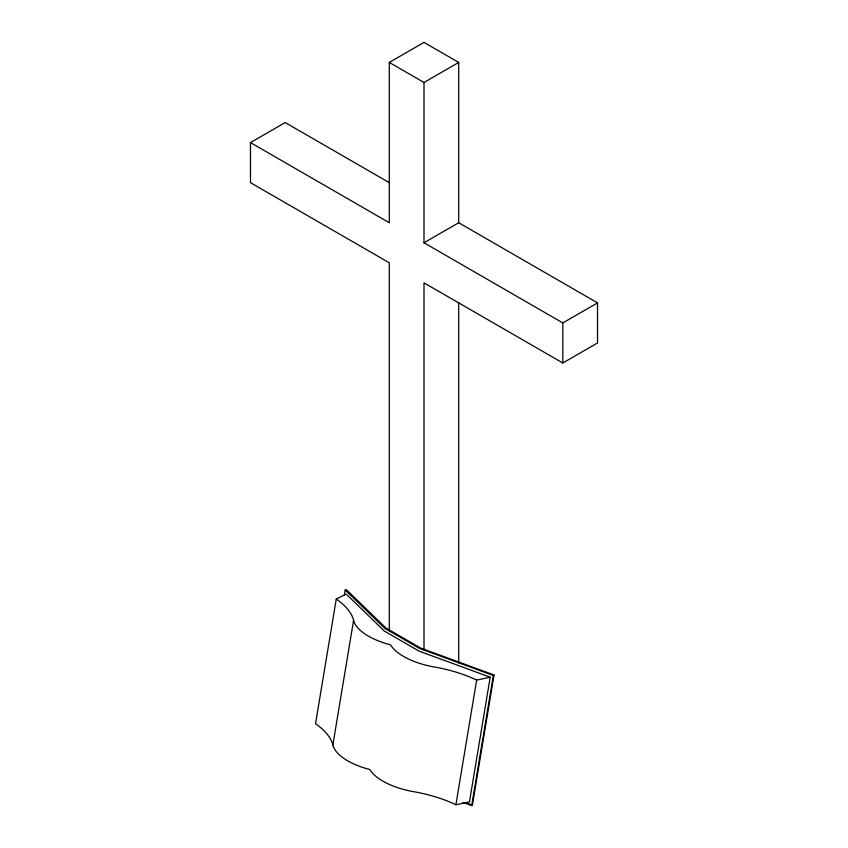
<?xml version="1.0" encoding="UTF-8"?>
<svg xmlns="http://www.w3.org/2000/svg" width="848" height="848" viewBox="0 0 848 848"><rect width="100%" height="100%" fill="white"/><g stroke="black" fill="none" stroke-linecap="round" stroke-linejoin="round"><path stroke-width="1.27" d="M336.274 599.038L315.53 723.704A82.373 36.634 9.4 0 1 332.851 744.957A51.039 22.695 9.4 0 0 369.823 769.507A51.039 22.695 9.4 0 0 413.845 791.714A82.373 36.634 9.4 0 1 455.906 804.752L469.442 801.901L490.186 677.223L419.103 651.137L384.398 631.103L346.196 594.098L336.274 599.038A82.373 36.634 9.4 0 1 353.595 620.28A51.039 22.695 9.4 0 0 390.578 644.83A51.039 22.695 9.4 0 0 434.589 667.037A82.373 36.634 9.4 0 1 476.65 680.075L490.186 677.223M344.341 595.19L345.2 589.985L346.535 589.826L385.957 628.018L420.661 648.063L494.034 674.987L472.389 805.081L471.689 805.6L463.082 802.441M332.851 744.957L353.595 620.28M455.906 804.752L476.65 680.075M471.689 805.6L493.335 675.506L494.034 674.987M389.296 631.124L389.296 262.806L250.478 182.659L250.478 142.591L285.182 122.547L389.582 182.829M250.478 142.591L389.296 222.738L389.296 62.434L424 42.4L458.704 62.434L458.704 222.738L597.522 302.884L597.522 342.952L562.818 362.997L424 282.84L424 649.833M389.296 62.434L424 82.479L458.704 62.434M424 82.479L424 242.772L458.704 222.738M424 242.772L562.818 322.918L597.522 302.884M493.335 675.506L419.548 648.423L384.844 628.389L345.2 589.985M467.407 803.257L471.138 804.625M562.818 322.918L562.818 362.997M458.704 302.556L458.704 662.924"/></g></svg>
